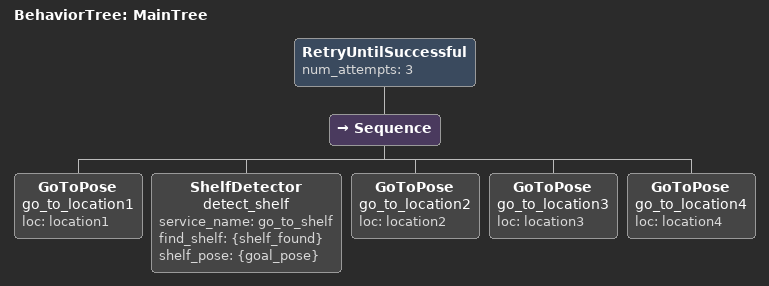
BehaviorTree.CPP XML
<root BTCPP_format="4">
    <BehaviorTree ID="MainTree">
        <RetryUntilSuccessful num_attempts="3">
            <Sequence>
                <GoToPose name="go_to_location1" loc="location1"/>
                <ShelfDetector name="detect_shelf" service_name="go_to_shelf" find_shelf="{shelf_found}" shelf_pose="{goal_pose}"/>
                <GoToPose name="go_to_location2" loc="location2"/>
                <GoToPose name="go_to_location3" loc="location3"/>
                <GoToPose name="go_to_location4" loc="location4"/>
            </Sequence>
        </RetryUntilSuccessful>
    </BehaviorTree>
</root>
